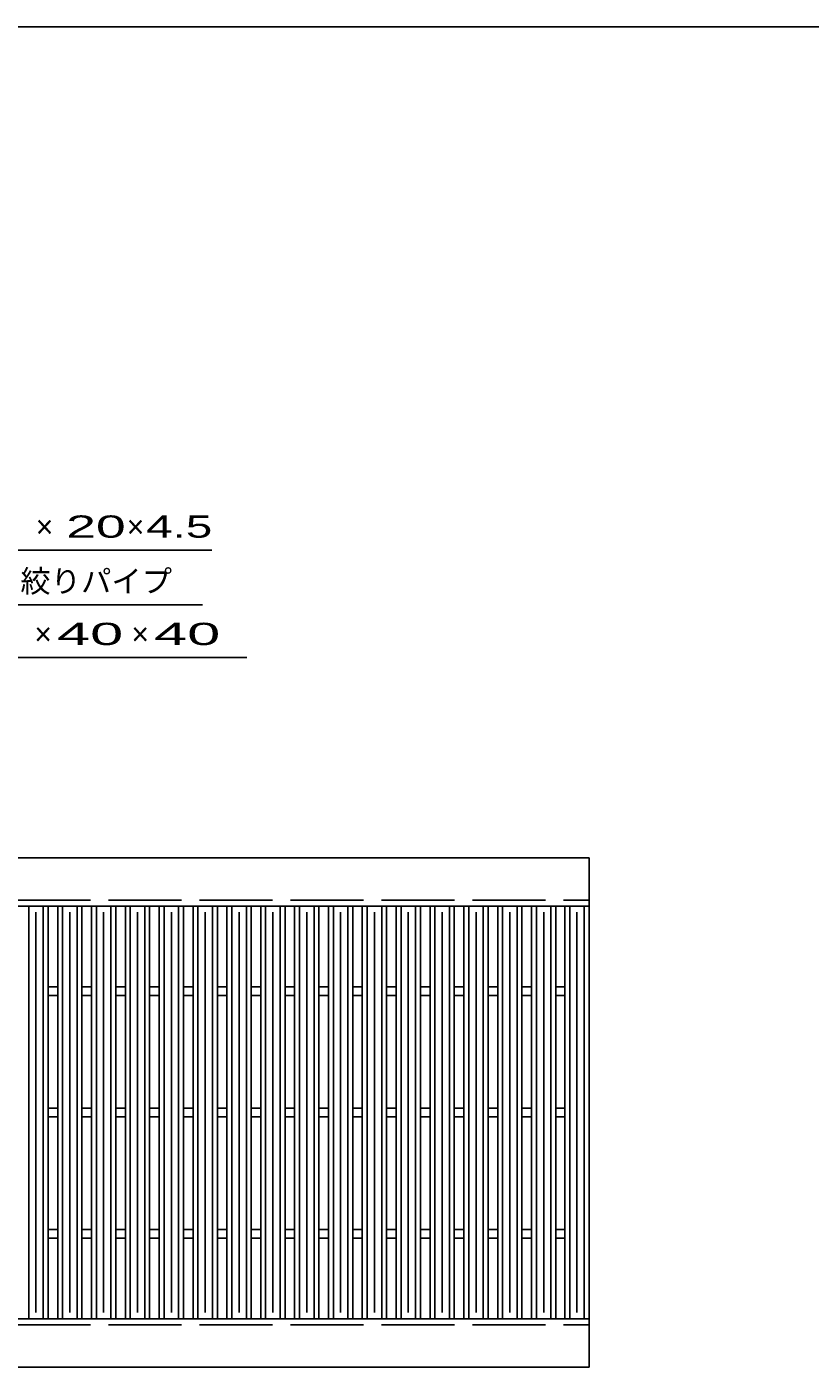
# Model space of a CAD drawing. Units: millimetres, scale not verified. Extents: x -1787 to 1757, y -1284 to 1060.
# Drawn here: x -860 to -215, y -45 to 1060 of the extents above; entities that cross this region are included whole.
import ezdxf
from ezdxf.enums import TextEntityAlignment as Align

# ---------------------------------------------------------------- set-up
doc = ezdxf.new("R2010")
doc.units = ezdxf.units.MM
doc.header["$LTSCALE"] = 10
doc.linetypes.add('DASHED', pattern=[7.5, 6, -1.5])
for name, color, linetype, lineweight in [('0_2', 150, 'Continuous', 25), ('16', 3, 'Continuous', 25), ('22', 2, 'Continuous', 25)]:
    doc.layers.add(name, color=color, linetype=linetype, lineweight=lineweight)
doc.styles.add('ベクトル', font='')
doc.styles.get('ベクトル').set_extended_font_data('ベクトル')

msp = doc.modelspace()

# ---------------------------------------------------------------- linework, layer by layer
at = {"layer": '0_2'}
msp.add_line((-1702.91, 1059.66), (1757.09, 1059.66), dxfattribs=at)
at = {"layer": '16'}
for p, q in [((-1392.91, 374.66), (-396.91, 374.66)), ((-396.91, 334.66), (-396.91, 374.66)), ((-1392.91, 334.66), (-396.91, 334.66)), ((-862.81, 334.66), (-842.81, 334.66)), ((-858.81, -5.34), (-858.81, 334.66)), ((-846.81, -5.34), (-846.81, 334.66)), ((-842.81, -5.34), (-842.81, 334.66)), ((-834.91, -5.34), (-834.91, 334.66)), ((-834.91, 334.66), (-814.91, 334.66)), ((-830.91, -5.34), (-830.91, 334.66)), ((-818.91, -5.34), (-818.91, 334.66)), ((-814.91, -5.34), (-814.91, 334.66)), ((-807.01, -5.34), (-807.01, 334.66)), ((-807.01, 334.66), (-787.01, 334.66)), ((-803.01, -5.34), (-803.01, 334.66)), ((-791.01, -5.34), (-791.01, 334.66)), ((-787.01, -5.34), (-787.01, 334.66)), ((-779.11, -5.34), (-779.11, 334.66)), ((-779.11, 334.66), (-759.11, 334.66)), ((-775.11, -5.34), (-775.11, 334.66)), ((-763.11, -5.34), (-763.11, 334.66)), ((-759.11, -5.34), (-759.11, 334.66)), ((-751.21, -5.34), (-751.21, 334.66)), ((-751.21, 334.66), (-731.21, 334.66)), ((-747.21, -5.34), (-747.21, 334.66)), ((-735.21, -5.34), (-735.21, 334.66)), ((-731.21, -5.34), (-731.21, 334.66)), ((-723.31, -5.34), (-723.31, 334.66)), ((-723.31, 334.66), (-703.31, 334.66)), ((-719.31, -5.34), (-719.31, 334.66)), ((-707.31, -5.34), (-707.31, 334.66)), ((-703.31, -5.34), (-703.31, 334.66)), ((-695.41, -5.34), (-695.41, 334.66)), ((-695.41, 334.66), (-675.41, 334.66)), ((-691.41, -5.34), (-691.41, 334.66)), ((-679.41, -5.34), (-679.41, 334.66)), ((-675.41, -5.34), (-675.41, 334.66)), ((-667.51, -5.34), (-667.51, 334.66)), ((-667.51, 334.66), (-647.51, 334.66)), ((-663.51, -5.34), (-663.51, 334.66)), ((-651.51, -5.34), (-651.51, 334.66)), ((-647.51, -5.34), (-647.51, 334.66)), ((-639.61, -5.34), (-639.61, 334.66)), ((-639.61, 334.66), (-619.61, 334.66)), ((-635.61, -5.34), (-635.61, 334.66)), ((-623.61, -5.34), (-623.61, 334.66)), ((-619.61, -5.34), (-619.61, 334.66)), ((-611.71, -5.34), (-611.71, 334.66)), ((-611.71, 334.66), (-591.71, 334.66)), ((-607.71, -5.34), (-607.71, 334.66)), ((-595.71, -5.34), (-595.71, 334.66)), ((-591.71, -5.34), (-591.71, 334.66)), ((-583.81, -5.34), (-583.81, 334.66)), ((-583.81, 334.66), (-563.81, 334.66)), ((-579.81, -5.34), (-579.81, 334.66)), ((-567.81, -5.34), (-567.81, 334.66)), ((-563.81, -5.34), (-563.81, 334.66)), ((-555.91, -5.34), (-555.91, 334.66)), ((-555.91, 334.66), (-535.91, 334.66)), ((-551.91, -5.34), (-551.91, 334.66)), ((-539.91, -5.34), (-539.91, 334.66)), ((-535.91, -5.34), (-535.91, 334.66)), ((-528.01, -5.34), (-528.01, 334.66)), ((-528.01, 334.66), (-508.01, 334.66)), ((-524.01, -5.34), (-524.01, 334.66)), ((-512.01, -5.34), (-512.01, 334.66)), ((-508.01, -5.34), (-508.01, 334.66)), ((-500.11, -5.34), (-500.11, 334.66)), ((-500.11, 334.66), (-480.11, 334.66)), ((-496.11, -5.34), (-496.11, 334.66)), ((-484.11, -5.34), (-484.11, 334.66)), ((-480.11, -5.34), (-480.11, 334.66)), ((-472.21, -5.34), (-472.21, 334.66)), ((-472.21, 334.66), (-452.21, 334.66)), ((-468.21, -5.34), (-468.21, 334.66)), ((-456.21, -5.34), (-456.21, 334.66)), ((-452.21, -5.34), (-452.21, 334.66)), ((-444.31, -5.34), (-444.31, 334.66)), ((-444.31, 334.66), (-424.31, 334.66)), ((-440.31, -5.34), (-440.31, 334.66)), ((-428.31, -5.34), (-428.31, 334.66)), ((-424.31, -5.34), (-424.31, 334.66)), ((-416.91, -5.34), (-416.91, 334.66)), ((-416.91, 334.66), (-396.91, 334.66)), ((-412.91, -5.34), (-412.91, 334.66)), ((-400.91, -5.34), (-400.91, 334.66)), ((-396.91, -5.34), (-396.91, 334.66)), ((-852.81, -0.34), (-852.81, 329.66)), ((-824.91, -0.34), (-824.91, 329.66)), ((-797.01, -0.34), (-797.01, 329.66)), ((-769.11, -0.34), (-769.11, 329.66)), ((-741.21, -0.34), (-741.21, 329.66)), ((-713.31, -0.34), (-713.31, 329.66)), ((-685.41, -0.34), (-685.41, 329.66)), ((-657.51, -0.34), (-657.51, 329.66)), ((-629.61, -0.34), (-629.61, 329.66)), ((-601.71, -0.34), (-601.71, 329.66)), ((-573.81, -0.34), (-573.81, 329.66)), ((-545.91, -0.34), (-545.91, 329.66)), ((-518.01, -0.34), (-518.01, 329.66)), ((-490.11, -0.34), (-490.11, 329.66)), ((-462.21, -0.34), (-462.21, 329.66)), ((-434.31, -0.34), (-434.31, 329.66)), ((-406.91, -0.34), (-406.91, 329.66)), ((-842.81, 268.16), (-834.91, 268.16)), ((-814.91, 268.16), (-807.01, 268.16)), ((-787.01, 268.16), (-779.11, 268.16)), ((-759.11, 268.16), (-751.21, 268.16)), ((-731.21, 268.16), (-723.31, 268.16)), ((-703.31, 268.16), (-695.41, 268.16)), ((-675.41, 268.16), (-667.51, 268.16)), ((-647.51, 268.16), (-639.61, 268.16)), ((-619.61, 268.16), (-611.71, 268.16)), ((-591.71, 268.16), (-583.81, 268.16)), ((-563.81, 268.16), (-555.91, 268.16)), ((-535.91, 268.16), (-528.01, 268.16)), ((-508.01, 268.16), (-500.11, 268.16)), ((-480.11, 268.16), (-472.21, 268.16)), ((-452.21, 268.16), (-444.31, 268.16)), ((-424.31, 268.16), (-416.91, 268.16)), ((-842.81, 261.16), (-834.91, 261.16)), ((-814.91, 261.16), (-807.01, 261.16)), ((-787.01, 261.16), (-779.11, 261.16)), ((-759.11, 261.16), (-751.21, 261.16)), ((-731.21, 261.16), (-723.31, 261.16)), ((-703.31, 261.16), (-695.41, 261.16)), ((-675.41, 261.16), (-667.51, 261.16)), ((-647.51, 261.16), (-639.61, 261.16)), ((-619.61, 261.16), (-611.71, 261.16)), ((-591.71, 261.16), (-583.81, 261.16)), ((-563.81, 261.16), (-555.91, 261.16)), ((-535.91, 261.16), (-528.01, 261.16)), ((-508.01, 261.16), (-500.11, 261.16)), ((-480.11, 261.16), (-472.21, 261.16)), ((-452.21, 261.16), (-444.31, 261.16)), ((-424.31, 261.16), (-416.91, 261.16)), ((-842.81, 168.16), (-834.91, 168.16)), ((-814.91, 168.16), (-807.01, 168.16)), ((-787.01, 168.16), (-779.11, 168.16)), ((-759.11, 168.16), (-751.21, 168.16)), ((-731.21, 168.16), (-723.31, 168.16)), ((-703.31, 168.16), (-695.41, 168.16)), ((-675.41, 168.16), (-667.51, 168.16)), ((-647.51, 168.16), (-639.61, 168.16)), ((-619.61, 168.16), (-611.71, 168.16)), ((-591.71, 168.16), (-583.81, 168.16)), ((-563.81, 168.16), (-555.91, 168.16)), ((-535.91, 168.16), (-528.01, 168.16)), ((-508.01, 168.16), (-500.11, 168.16)), ((-480.11, 168.16), (-472.21, 168.16)), ((-452.21, 168.16), (-444.31, 168.16)), ((-424.31, 168.16), (-416.91, 168.16)), ((-842.81, 161.16), (-834.91, 161.16)), ((-814.91, 161.16), (-807.01, 161.16)), ((-787.01, 161.16), (-779.11, 161.16)), ((-759.11, 161.16), (-751.21, 161.16)), ((-731.21, 161.16), (-723.31, 161.16)), ((-703.31, 161.16), (-695.41, 161.16)), ((-675.41, 161.16), (-667.51, 161.16)), ((-647.51, 161.16), (-639.61, 161.16)), ((-619.61, 161.16), (-611.71, 161.16)), ((-591.71, 161.16), (-583.81, 161.16)), ((-563.81, 161.16), (-555.91, 161.16)), ((-535.91, 161.16), (-528.01, 161.16)), ((-508.01, 161.16), (-500.11, 161.16)), ((-480.11, 161.16), (-472.21, 161.16)), ((-452.21, 161.16), (-444.31, 161.16)), ((-424.31, 161.16), (-416.91, 161.16)), ((-842.81, 68.16), (-834.91, 68.16)), ((-814.91, 68.16), (-807.01, 68.16)), ((-787.01, 68.16), (-779.11, 68.16)), ((-759.11, 68.16), (-751.21, 68.16)), ((-731.21, 68.16), (-723.31, 68.16)), ((-703.31, 68.16), (-695.41, 68.16)), ((-675.41, 68.16), (-667.51, 68.16)), ((-647.51, 68.16), (-639.61, 68.16)), ((-619.61, 68.16), (-611.71, 68.16)), ((-591.71, 68.16), (-583.81, 68.16)), ((-563.81, 68.16), (-555.91, 68.16)), ((-535.91, 68.16), (-528.01, 68.16)), ((-508.01, 68.16), (-500.11, 68.16)), ((-480.11, 68.16), (-472.21, 68.16)), ((-452.21, 68.16), (-444.31, 68.16)), ((-424.31, 68.16), (-416.91, 68.16)), ((-842.81, 61.16), (-834.91, 61.16)), ((-814.91, 61.16), (-807.01, 61.16)), ((-787.01, 61.16), (-779.11, 61.16)), ((-759.11, 61.16), (-751.21, 61.16)), ((-731.21, 61.16), (-723.31, 61.16)), ((-703.31, 61.16), (-695.41, 61.16)), ((-675.41, 61.16), (-667.51, 61.16)), ((-647.51, 61.16), (-639.61, 61.16)), ((-619.61, 61.16), (-611.71, 61.16)), ((-591.71, 61.16), (-583.81, 61.16)), ((-563.81, 61.16), (-555.91, 61.16)), ((-535.91, 61.16), (-528.01, 61.16)), ((-508.01, 61.16), (-500.11, 61.16)), ((-480.11, 61.16), (-472.21, 61.16)), ((-452.21, 61.16), (-444.31, 61.16)), ((-424.31, 61.16), (-416.91, 61.16)), ((-1392.91, -5.34), (-396.91, -5.34)), ((-862.81, -5.34), (-842.81, -5.34)), ((-834.91, -5.34), (-814.91, -5.34)), ((-807.01, -5.34), (-787.01, -5.34)), ((-779.11, -5.34), (-759.11, -5.34)), ((-751.21, -5.34), (-731.21, -5.34)), ((-723.31, -5.34), (-703.31, -5.34)), ((-695.41, -5.34), (-675.41, -5.34)), ((-667.51, -5.34), (-647.51, -5.34)), ((-639.61, -5.34), (-619.61, -5.34)), ((-611.71, -5.34), (-591.71, -5.34)), ((-583.81, -5.34), (-563.81, -5.34)), ((-555.91, -5.34), (-535.91, -5.34)), ((-528.01, -5.34), (-508.01, -5.34)), ((-500.11, -5.34), (-480.11, -5.34)), ((-472.21, -5.34), (-452.21, -5.34)), ((-444.31, -5.34), (-424.31, -5.34)), ((-416.91, -5.34), (-396.91, -5.34)), ((-396.91, -45.34), (-396.91, -5.34)), ((-1392.91, -45.34), (-396.91, -45.34))]:
    msp.add_line(p, q, dxfattribs=at)
at = {"layer": '16', "linetype": 'DASHED'}
for p, q in [((-1392.91, 339.66), (-396.91, 339.66)), ((-1392.91, -10.34), (-396.91, -10.34))]:
    msp.add_line(p, q, dxfattribs=at)
at = {"layer": '22', "color": 4}
for p, q in [((-1167.91, 628.16), (-707.91, 628.16)), ((-1155.66, 583.16), (-715.66, 583.16)), ((-1119.06, 539.66), (-679.06, 539.66))]:
    msp.add_line(p, q, dxfattribs=at)

# ---------------------------------------------------------------- texts
at = {"layer": '22', "style": 'ベクトル'}
for s, p in [('×', (-852.91, 647.66)), ('×', (-777.91, 647.66)), ('絞りパイプ', (-865.66, 602.66)), ('×', (-854.06, 559.16)), ('×', (-774.06, 559.16))]:
    msp.add_text(s, height=18.33, dxfattribs=at).set_placement(p, align=Align.MIDDLE_LEFT)
for s, width, p in [('20', 1.8, (-827.91, 647.66)), (' 4.5 ', 1.6, (-772.91, 647.66)), (' 40 ', 2, (-849.06, 559.16)), (' 40 ', 2, (-769.06, 559.16))]:
    msp.add_text(s, height=18.33, dxfattribs=dict(at, width=width)).set_placement(p, align=Align.MIDDLE_LEFT)

doc.saveas('drawing.dxf')
